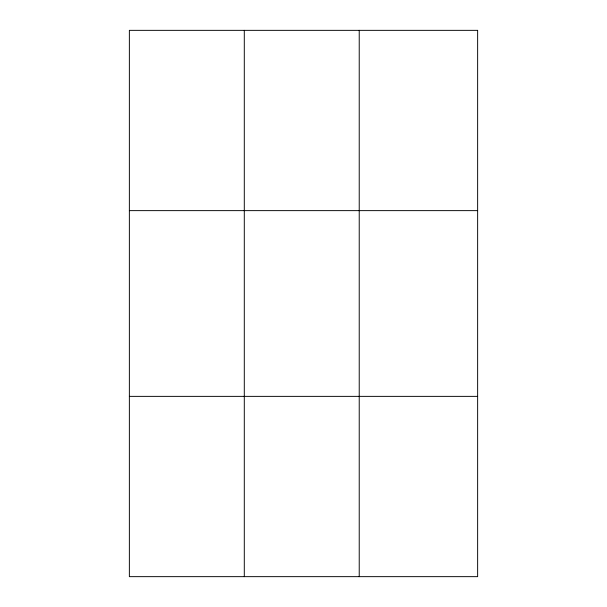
<?xml version="1.0" encoding="UTF-8"?>
<svg xmlns="http://www.w3.org/2000/svg" width="607" height="607" viewBox="0 0 607 607"><rect width="100%" height="100%" fill="white"/><g stroke="black" fill="none" stroke-linecap="round" stroke-linejoin="round"><path stroke-width="0.91" d="M244.295 576.65L244.295 30.35M359.223 576.65L359.223 30.35M129.367 210.629L477.633 210.629M129.367 396.371L477.633 396.371M477.633 30.35L477.633 576.65L129.367 576.65L129.367 30.35L477.633 30.35"/></g></svg>
